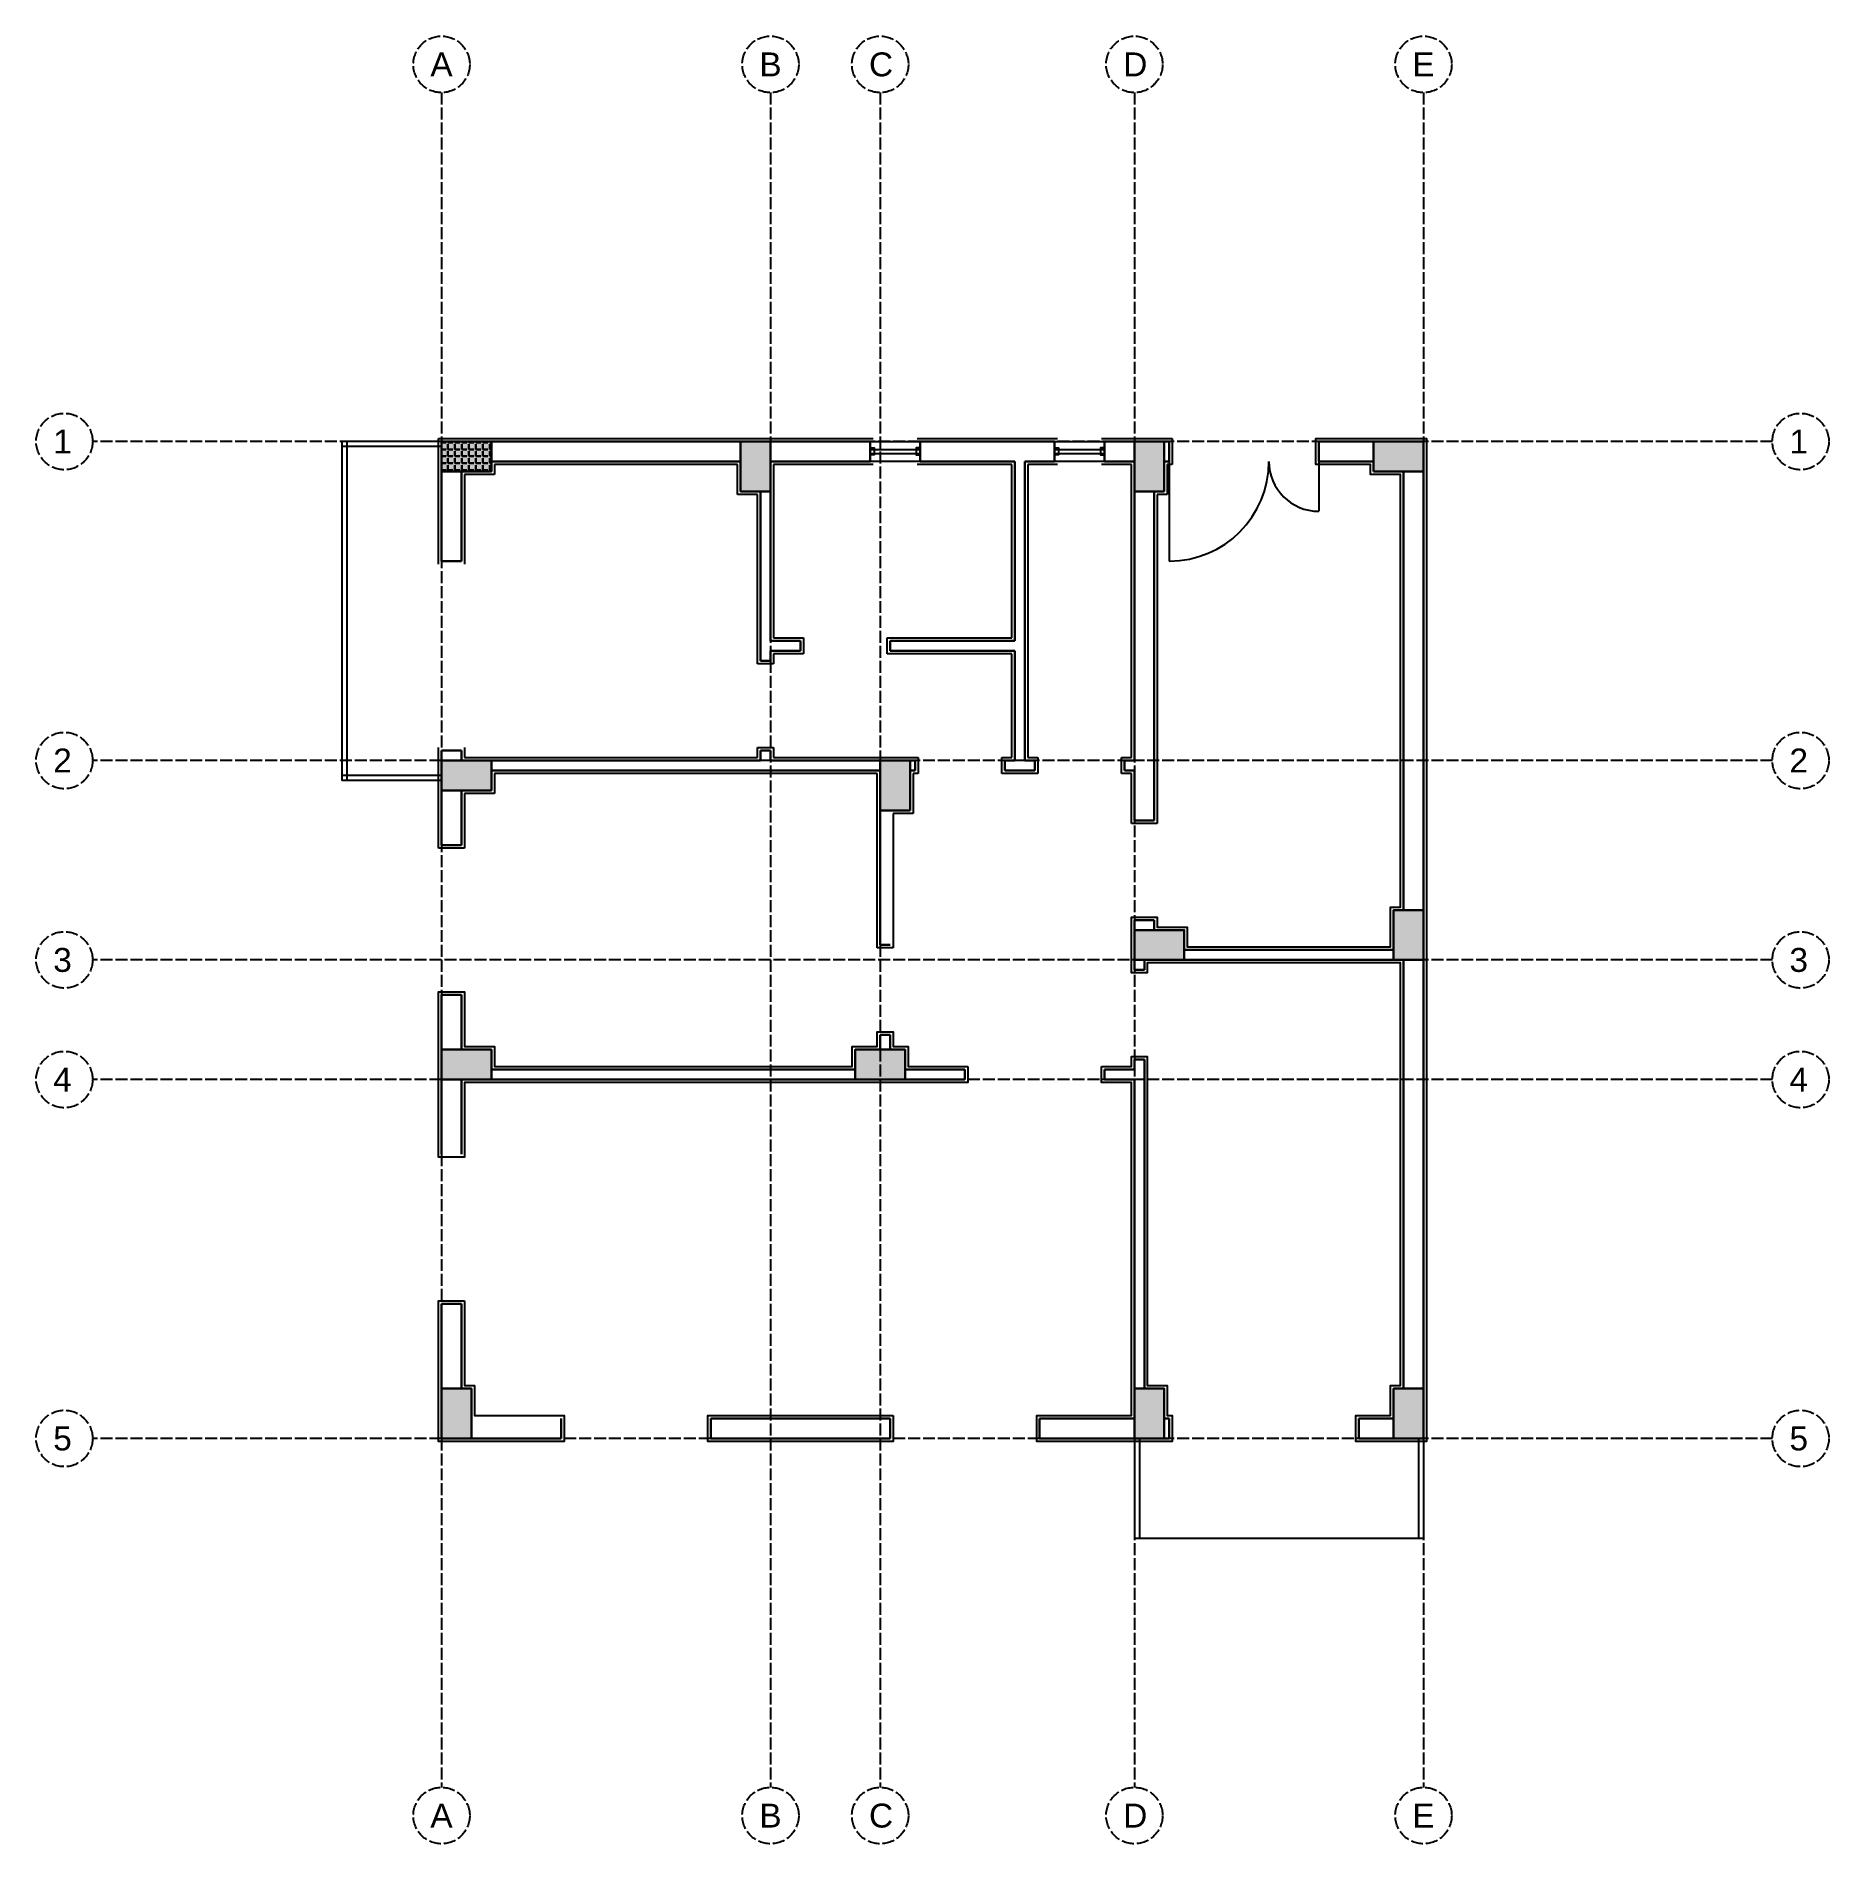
# Model space of a CAD drawing. Header units: millimetres. Extents: x -322 to 1476, y 774 to 2587.
import ezdxf

# ---------------------------------------------------------------- set-up
doc = ezdxf.new("R2010")
doc.units = ezdxf.units.MM
doc.linetypes.add('ACAD_ISO02W100', pattern=[15, 12, -3])
for name, color, linetype in [('AKS', 2, 'ACAD_ISO02W100'), ('balkon', 3, 'Continuous'), ('kapı', 132, 'Continuous'), ('sıva', 6, 'Continuous')]:
    doc.layers.add(name, color=color, linetype=linetype)
doc.layers.add('DUVAR', color=5, linetype='Continuous', lineweight=30)
doc.layers.add('KOLON', color=1, linetype='Continuous', lineweight=30)
doc.styles.get("Standard").update_dxf_attribs({"font": 'arial.ttf'})
pattern_1 = [(0, (0, 0), (0, 6.985), [5.08, -1.905]), (90, (0, 0), (-6.985, 4e-16), [5.08, -1.905])]

msp = doc.modelspace()

# ---------------------------------------------------------------- hatches: boundary and pattern name
at = {"layer": 'KOLON'}
h = msp.add_hatch(dxfattribs=at)
h.set_pattern_fill('ANGLE', color=4)
h.set_pattern_definition(pattern_1)
h.paths.add_polyline_path([(84.4, 2150.2), (134.4, 2150.2), (134.4, 2180.2), (84.4, 2180.2)])
h = msp.add_hatch(dxfattribs=at)
h.set_pattern_fill('ANGLE', color=4)
h.set_pattern_definition(pattern_1)
h.paths.add_polyline_path([(499.4, 1540.2), (549.4, 1540.2), (549.4, 1570.2), (499.4, 1570.2)])
h.paths.add_polyline_path([(84.4, 1540.2), (134.4, 1540.2), (134.4, 1570.2), (84.4, 1570.2)])
h.paths.add_polyline_path([(1069.4, 1660.2), (1069.4, 1710.2), (1039.4, 1710.2), (1039.4, 1660.2)])
h.paths.add_polyline_path([(779.4, 1660.2), (829.4, 1660.2), (829.4, 1690.2), (779.4, 1690.2)])
h.paths.add_polyline_path([(554.4, 1810.2), (554.4, 1860.2), (524.4, 1860.2), (524.4, 1810.2)])
h.paths.add_polyline_path([(84.4, 1830.2), (134.4, 1830.2), (134.4, 1860.2), (84.4, 1860.2)])
h.paths.add_polyline_path([(1019.4, 2150.2), (1069.4, 2150.2), (1069.4, 2180.2), (1019.4, 2180.2)])
h.paths.add_polyline_path([(809.4, 2130.2), (809.4, 2180.2), (779.4, 2180.2), (779.4, 2130.2)])
h.paths.add_polyline_path([(84.4, 2150.2), (134.4, 2150.2), (134.4, 2180.2), (84.4, 2180.2)])
h.paths.add_polyline_path([(414.4, 2130.2), (414.4, 2180.2), (384.4, 2180.2), (384.4, 2130.2)])
h = msp.add_hatch(dxfattribs=at)
h.set_pattern_fill('ANGLE', color=4)
h.set_pattern_definition(pattern_1)
h.paths.add_polyline_path([(1069.4, 1180.2), (1069.4, 1230.2), (1039.4, 1230.2), (1039.4, 1180.2)])
h.paths.add_polyline_path([(809.4, 1180.2), (809.4, 1230.2), (779.4, 1230.2), (779.4, 1180.2)])
h.paths.add_polyline_path([(114.4, 1180.2), (114.4, 1230.2), (84.4, 1230.2), (84.4, 1180.2)])
h.paths.add_polyline_path([(499.4, 1540.2), (549.4, 1540.2), (549.4, 1570.2), (499.4, 1570.2)])
h.paths.add_polyline_path([(84.4, 1540.2), (134.4, 1540.2), (134.4, 1570.2), (84.4, 1570.2)])
h.paths.add_polyline_path([(1069.4, 1660.2), (1069.4, 1710.2), (1039.4, 1710.2), (1039.4, 1660.2)])
h.paths.add_polyline_path([(779.4, 1660.2), (829.4, 1660.2), (829.4, 1690.2), (779.4, 1690.2)])
h.paths.add_polyline_path([(554.4, 1810.2), (554.4, 1860.2), (524.4, 1860.2), (524.4, 1810.2)])
h.paths.add_polyline_path([(84.4, 1830.2), (134.4, 1830.2), (134.4, 1860.2), (84.4, 1860.2)])
h.paths.add_polyline_path([(1019.4, 2150.2), (1069.4, 2150.2), (1069.4, 2180.2), (1019.4, 2180.2)])
h.paths.add_polyline_path([(809.4, 2130.2), (809.4, 2180.2), (779.4, 2180.2), (779.4, 2130.2)])
h.paths.add_polyline_path([(84.4, 2150.2), (134.4, 2150.2), (134.4, 2180.2), (84.4, 2180.2)])
h.paths.add_polyline_path([(414.4, 2130.2), (414.4, 2180.2), (384.4, 2180.2), (384.4, 2130.2)])

# ---------------------------------------------------------------- linework, layer by layer
at = {"layer": 'AKS'}
for p, q in [((84.4, 2530.2), (84.4, 830.2)), ((414.4, 2530.2), (414.4, 830.2)), ((524.4, 2530.2), (524.4, 830.2)), ((779.4, 2530.2), (779.4, 830.2)), ((1069.4, 2530.2), (1069.4, 830.2)), ((1419.4, 2180.2), (-265.6, 2180.2)), ((1419.4, 1860.2), (-265.6, 1860.2)), ((1419.4, 1660.2), (-265.6, 1660.2)), ((1419.4, 1540.2), (-265.6, 1540.2)), ((1419.4, 1180.2), (-265.6, 1180.2))]:
    msp.add_line(p, q, dxfattribs=at)
for centre in [(84.4, 2558.5), (414.4, 2558.5), (524.4, 2558.5), (779.4, 2558.5), (1069.4, 2558.5), (-293.9, 2180.2), (1447.7, 2180.2), (-293.9, 1860.2), (1447.7, 1860.2), (-293.9, 1660.2), (1447.7, 1660.2), (-293.9, 1540.2), (1447.7, 1540.2), (-293.9, 1180.2), (1447.7, 1180.2), (84.4, 801.9), (414.4, 801.9), (524.4, 801.9), (779.4, 801.9), (1069.4, 801.9)]:
    msp.add_circle(centre, 28.3, dxfattribs=at)
at = {"layer": 'balkon'}
for p, q in [((84.4, 2180.2), (-15.6, 2180.2)), ((-15.6, 2180.2), (-15.6, 1840.2)), ((-10.6, 2180.2), (-10.6, 1840.2)), ((84.4, 2175.2), (-15.6, 2175.2)), ((84.4, 1845.2), (-15.6, 1845.2)), ((84.4, 1840.2), (-15.6, 1840.2)), ((779.4, 1180.2), (779.4, 1080.2)), ((784.4, 1180.2), (784.4, 1080.2)), ((1064.4, 1180.2), (1064.4, 1080.2)), ((1069.4, 1180.2), (1069.4, 1080.2)), ((1069.4, 1180.2), (1069.4, 1080.2)), ((779.4, 1080.2), (1069.4, 1080.2))]:
    msp.add_line(p, q, dxfattribs=at)
at = {"layer": 'DUVAR'}
for p, q in [((414.4, 2180.2), (514.4, 2180.2)), ((514.4, 2160.2), (514.4, 2180.2)), ((564.4, 2160.2), (564.4, 2180.2)), ((564.4, 2180.2), (699.4, 2180.2)), ((699.4, 2160.2), (699.4, 2180.2)), ((749.4, 2160.2), (749.4, 2180.2)), ((749.4, 2180.2), (779.4, 2180.2)), ((814.4, 2160.2), (814.4, 2180.2)), ((964.4, 2160.2), (964.4, 2180.2)), ((414.4, 2160.2), (514.4, 2160.2)), ((564.4, 2160.2), (659.4, 2160.2)), ((659.4, 2160.2), (659.4, 1980.2)), ((669.4, 2160.2), (699.4, 2160.2)), ((669.4, 2160.2), (669.4, 1860.2)), ((749.4, 2160.2), (779.4, 2160.2)), ((404.4, 2130.2), (404.4, 1960.2)), ((414.4, 2130.2), (414.4, 1980.2)), ((779.4, 2130.2), (779.4, 1860.2)), ((799.4, 2130.2), (799.4, 1860.2)), ((84.4, 2060.2), (104.4, 2060.2)), ((444.4, 1980.2), (414.4, 1980.2)), ((444.4, 1970.2), (444.4, 1980.2)), ((659.4, 1980.2), (534.4, 1980.2)), ((534.4, 1970.2), (534.4, 1980.2)), ((414.4, 1960.2), (404.4, 1960.2)), ((414.4, 1970.2), (414.4, 1960.2)), ((444.4, 1970.2), (414.4, 1970.2)), ((659.4, 1970.2), (534.4, 1970.2)), ((659.4, 1970.2), (659.4, 1860.2)), ((84.4, 1870.2), (104.4, 1870.2)), ((414.4, 1870.2), (404.4, 1870.2)), ((404.4, 1870.2), (404.4, 1860.2)), ((414.4, 1870.2), (414.4, 1860.2)), ((134.4, 1860.2), (404.4, 1860.2)), ((134.4, 1850.2), (524.4, 1850.2)), ((414.4, 1860.2), (524.4, 1860.2)), ((554.4, 1860.2), (559.4, 1860.2)), ((554.4, 1850.2), (559.4, 1850.2)), ((559.4, 1860.2), (559.4, 1850.2)), ((649.4, 1860.2), (649.4, 1850.2)), ((649.4, 1860.2), (659.4, 1860.2)), ((649.4, 1850.2), (679.4, 1850.2)), ((669.4, 1860.2), (679.4, 1860.2)), ((679.4, 1860.2), (679.4, 1850.2)), ((769.4, 1860.2), (769.4, 1850.2)), ((769.4, 1860.2), (779.4, 1860.2)), ((769.4, 1850.2), (779.4, 1850.2)), ((779.4, 1850.2), (779.4, 1800.2)), ((799.4, 1860.2), (799.4, 1800.2)), ((524.4, 1810.2), (524.4, 1675.2)), ((779.4, 1800.2), (799.4, 1800.2)), ((84.4, 1775.2), (104.4, 1775.2)), ((779.4, 1700.2), (799.4, 1700.2)), ((779.4, 1700.2), (779.4, 1690.2)), ((799.4, 1700.2), (799.4, 1690.2)), ((524.4, 1675.2), (534.4, 1675.2)), ((829.4, 1670.2), (1039.4, 1670.2)), ((779.4, 1660.2), (779.4, 1650.2)), ((779.4, 1650.2), (789.4, 1650.2)), ((789.4, 1660.2), (789.4, 1650.2)), ((829.4, 1660.2), (1039.4, 1660.2)), ((84.4, 1625.2), (104.4, 1625.2)), ((524.4, 1585.2), (534.4, 1585.2)), ((524.4, 1585.2), (524.4, 1570.2)), ((534.4, 1585.2), (534.4, 1570.2)), ((779.4, 1560.2), (789.4, 1560.2)), ((779.4, 1560.2), (779.4, 1550.2)), ((789.4, 1560.2), (789.4, 1230.2)), ((134.4, 1550.2), (499.4, 1550.2)), ((549.4, 1550.2), (609.4, 1550.2)), ((609.4, 1540.2), (609.4, 1550.2)), ((749.4, 1540.2), (749.4, 1550.2)), ((749.4, 1550.2), (779.4, 1550.2)), ((134.4, 1540.2), (499.4, 1540.2)), ((549.4, 1540.2), (609.4, 1540.2)), ((749.4, 1540.2), (779.4, 1540.2)), ((779.4, 1540.2), (779.4, 1230.2)), ((779.4, 1540.2), (779.4, 1520.2)), ((204.4, 1200.2), (204.4, 1180.2)), ((354.4, 1200.2), (354.4, 1180.2)), ((534.4, 1200.2), (534.4, 1180.2)), ((684.4, 1200.2), (684.4, 1180.2)), ((814.4, 1200.2), (814.4, 1180.2)), ((1004.4, 1200.2), (1004.4, 1180.2))]:
    msp.add_line(p, q, dxfattribs=at)
for points in [[(134.4, 2180.2), (384.4, 2180.2)], [(809.4, 2180.2), (814.4, 2180.2)], [(964.4, 2180.2), (1019.8, 2180.2)], [(134.4, 2160.2), (384.4, 2160.2)], [(809.4, 2160.2), (814.4, 2160.2)], [(964.4, 2160.2), (1019.4, 2160.2)], [(84.4, 2060.2), (84.4, 2150.2)], [(104.4, 2060.2), (104.4, 2150.2)], [(1049.4, 2150.2), (1049.4, 1710.2)], [(1069.4, 2150.2), (1069.4, 1710.2)], [(84.4, 1860.2), (84.4, 1870.2)], [(104.4, 1860.2), (104.4, 1870.2)], [(84.4, 1775.2), (84.4, 1830.2)], [(104.4, 1775.2), (104.4, 1830.2)], [(1049.4, 1660.2), (1049.4, 1230.2)], [(1069.4, 1660.2), (1069.4, 1230.2)], [(84.4, 1570.2), (84.4, 1625.2)], [(104.4, 1570.2), (104.4, 1625.2)], [(84.4, 1465.2), (84.4, 1540.2)], [(104.4, 1465.2), (104.4, 1540.2)], [(84.4, 1230.2), (84.4, 1315.2)], [(104.4, 1315.2), (84.4, 1315.2)], [(104.4, 1230.2), (104.4, 1315.2)], [(534.4, 1200.2), (354.4, 1200.2)], [(779.4, 1200.2), (684.4, 1200.2)], [(814.4, 1200.2), (809.4, 1200.2)], [(1039.4, 1200.2), (1004.4, 1200.2)], [(204.4, 1180.2), (114.4, 1180.2)], [(534.4, 1180.2), (354.4, 1180.2)], [(779.4, 1180.2), (684.4, 1180.2)], [(814.4, 1180.2), (809.4, 1180.2)], [(1039.4, 1180.2), (1004.4, 1180.2)]]:
    msp.add_lwpolyline(points, dxfattribs=at)
at = {"layer": 'kapı'}
for p, q in [((514.4, 2172.2), (564.4, 2172.2)), ((514.4, 2168.2), (564.4, 2168.2)), ((699.4, 2172.2), (749.4, 2172.2)), ((699.4, 2168.2), (749.4, 2168.2)), ((814.4, 2160.2), (814.4, 2060.2)), ((964.4, 2160.2), (964.4, 2110.2))]:
    msp.add_line(p, q, dxfattribs=at)
for points in [[(514.4, 2180.2), (564.4, 2180.2), (564.4, 2160.2), (514.4, 2160.2)], [(699.4, 2180.2), (749.4, 2180.2), (749.4, 2160.2), (699.4, 2160.2)], [(514.4, 2173.7), (518.4, 2173.7), (518.4, 2166.7), (514.4, 2166.7)], [(564.4, 2173.7), (560.4, 2173.7), (560.4, 2166.7), (564.4, 2166.7)], [(699.4, 2173.7), (703.4, 2173.7), (703.4, 2166.7), (699.4, 2166.7)], [(749.4, 2173.7), (745.4, 2173.7), (745.4, 2166.7), (749.4, 2166.7)]]:
    msp.add_lwpolyline(points, close=True, dxfattribs=at)
for centre, radius, start, end in [((814.4, 2160.2), 100, 270, 0), ((964.4, 2160.2), 50, 180, 270)]:
    msp.add_arc(centre, radius, start, end, dxfattribs=at)
at = {"layer": 'KOLON'}
for points in [[(84.4, 2150.2), (134.4, 2150.2), (134.4, 2180.2), (84.4, 2180.2)], [(414.4, 2130.2), (414.4, 2180.2), (384.4, 2180.2), (384.4, 2130.2)], [(809.4, 2130.2), (809.4, 2180.2), (779.4, 2180.2), (779.4, 2130.2)], [(1019.4, 2150.2), (1069.4, 2150.2), (1069.4, 2180.2), (1019.4, 2180.2)], [(84.4, 1830.2), (134.4, 1830.2), (134.4, 1860.2), (84.4, 1860.2)], [(554.4, 1810.2), (554.4, 1860.2), (524.4, 1860.2), (524.4, 1810.2)], [(1069.4, 1660.2), (1069.4, 1710.2), (1039.4, 1710.2), (1039.4, 1660.2)], [(779.4, 1660.2), (829.4, 1660.2), (829.4, 1690.2), (779.4, 1690.2)], [(84.4, 1540.2), (134.4, 1540.2), (134.4, 1570.2), (84.4, 1570.2)], [(499.4, 1540.2), (549.4, 1540.2), (549.4, 1570.2), (499.4, 1570.2)], [(114.4, 1180.2), (114.4, 1230.2), (84.4, 1230.2), (84.4, 1180.2)], [(809.4, 1180.2), (809.4, 1230.2), (779.4, 1230.2), (779.4, 1180.2)], [(1069.4, 1180.2), (1069.4, 1230.2), (1039.4, 1230.2), (1039.4, 1180.2)]]:
    msp.add_lwpolyline(points, close=True, dxfattribs=at)
at = {"layer": 'sıva'}
for p, q in [((81.4, 2150.2), (81.4, 2183.2)), ((81.4, 2183.2), (134.4, 2183.2)), ((134.4, 2183.2), (384.4, 2183.2)), ((384.4, 2183.2), (414.4, 2183.2)), ((414.4, 2183.2), (517.4, 2183.2)), ((561.4, 2183.2), (702.4, 2183.2)), ((746.4, 2183.2), (779.4, 2183.2)), ((779.4, 2183.2), (809.4, 2183.2)), ((809.4, 2183.2), (817.4, 2183.2)), ((817.4, 2183.2), (817.4, 2157.2)), ((81.4, 2057.2), (81.4, 2150.2)), ((137.4, 2147.2), (107.4, 2147.2)), ((107.4, 2147.2), (107.4, 2057.2)), ((381.4, 2157.2), (137.4, 2157.2)), ((137.4, 2157.2), (137.4, 2147.2)), ((381.4, 2127.2), (381.4, 2157.2)), ((517.4, 2157.2), (417.4, 2157.2)), ((417.4, 2157.2), (417.4, 2130.2)), ((656.4, 2157.2), (561.4, 2157.2)), ((656.4, 1983.2), (656.4, 2157.2)), ((702.4, 2157.2), (672.4, 2157.2)), ((672.4, 2157.2), (672.4, 1863.2)), ((776.4, 2157.2), (746.4, 2157.2)), ((776.4, 2130.2), (776.4, 2157.2)), ((817.4, 2157.2), (812.4, 2157.2)), ((812.4, 2157.2), (812.4, 2127.2)), ((401.4, 2127.2), (381.4, 2127.2)), ((401.4, 1957.2), (401.4, 2127.2)), ((417.4, 2130.2), (417.4, 1983.2)), ((776.4, 1863.2), (776.4, 2130.2)), ((812.4, 2127.2), (802.4, 2127.2)), ((802.4, 2127.2), (802.4, 1860.2)), ((417.4, 1983.2), (447.4, 1983.2)), ((447.4, 1983.2), (447.4, 1967.2)), ((531.4, 1967.2), (531.4, 1983.2)), ((531.4, 1983.2), (656.4, 1983.2)), ((447.4, 1967.2), (417.4, 1967.2)), ((417.4, 1967.2), (417.4, 1957.2)), ((656.4, 1967.2), (531.4, 1967.2)), ((656.4, 1863.2), (656.4, 1967.2)), ((417.4, 1957.2), (401.4, 1957.2)), ((81.4, 1860.2), (81.4, 1873.2)), ((107.4, 1873.2), (107.4, 1863.2)), ((401.4, 1863.2), (401.4, 1873.2)), ((401.4, 1873.2), (417.4, 1873.2)), ((417.4, 1873.2), (417.4, 1863.2)), ((81.4, 1830.2), (81.4, 1860.2)), ((107.4, 1863.2), (134.4, 1863.2)), ((134.4, 1863.2), (401.4, 1863.2)), ((417.4, 1863.2), (524.4, 1863.2)), ((524.4, 1863.2), (554.4, 1863.2)), ((554.4, 1863.2), (562.4, 1863.2)), ((562.4, 1863.2), (562.4, 1847.2)), ((646.4, 1847.2), (646.4, 1863.2)), ((646.4, 1863.2), (656.4, 1863.2)), ((672.4, 1863.2), (682.4, 1863.2)), ((682.4, 1863.2), (682.4, 1847.2)), ((766.4, 1847.2), (766.4, 1863.2)), ((766.4, 1863.2), (776.4, 1863.2)), ((802.4, 1860.2), (802.4, 1797.2)), ((521.4, 1847.2), (137.4, 1847.2)), ((137.4, 1847.2), (137.4, 1827.2)), ((521.4, 1810.2), (521.4, 1847.2)), ((562.4, 1847.2), (557.4, 1847.2)), ((557.4, 1847.2), (557.4, 1807.2)), ((682.4, 1847.2), (646.4, 1847.2)), ((776.4, 1847.2), (766.4, 1847.2)), ((776.4, 1797.2), (776.4, 1847.2)), ((81.4, 1772.2), (81.4, 1830.2)), ((137.4, 1827.2), (107.4, 1827.2)), ((107.4, 1827.2), (107.4, 1772.2)), ((521.4, 1672.2), (521.4, 1810.2)), ((557.4, 1807.2), (537.4, 1807.2)), ((537.4, 1807.2), (537.4, 1672.2)), ((802.4, 1797.2), (776.4, 1797.2)), ((107.4, 1772.2), (81.4, 1772.2)), ((537.4, 1672.2), (521.4, 1672.2))]:
    msp.add_line(p, q, dxfattribs=at)
for points in [[(776.4, 1690.2), (776.4, 1703.2), (802.4, 1703.2), (802.4, 1693.2), (832.4, 1693.2), (832.4, 1673.2), (1036.4, 1673.2), (1036.4, 1713.2), (1046.4, 1713.2), (1046.4, 2147.2), (1016.4, 2147.2), (1016.4, 2157.2), (961.4, 2157.2), (961.4, 2183.2), (1019.8, 2183.2), (1072.4, 2183.2), (1072.4, 2150.2), (1072.4, 1710.2), (1072.4, 1660.2), (1072.4, 1230.2), (1072.4, 1177.2), (1039.4, 1177.2), (1001.4, 1177.2), (1001.4, 1203.2), (1036.4, 1203.2), (1036.4, 1233.2), (1046.4, 1233.2), (1046.4, 1657.2), (1039.4, 1657.2), (829.4, 1657.2), (792.4, 1657.2), (792.4, 1647.2), (776.4, 1647.2), (776.4, 1660.2)], [(612.4, 1553.2), (612.4, 1537.2), (549.4, 1537.2), (499.4, 1537.2), (134.4, 1537.2), (107.4, 1537.2), (107.4, 1462.2), (81.4, 1462.2), (81.4, 1540.2), (81.4, 1570.2), (81.4, 1628.2), (107.4, 1628.2), (107.4, 1573.2), (137.4, 1573.2), (137.4, 1553.2), (496.4, 1553.2), (496.4, 1573.2), (521.4, 1573.2), (521.4, 1588.2), (537.4, 1588.2), (537.4, 1573.2), (552.4, 1573.2), (552.4, 1553.2)], [(746.4, 1553.2), (776.4, 1553.2), (776.4, 1563.2), (792.4, 1563.2), (792.4, 1233.2), (812.4, 1233.2), (812.4, 1203.2), (817.4, 1203.2), (817.4, 1177.2), (809.4, 1177.2), (779.4, 1177.2), (681.4, 1177.2), (681.4, 1203.2), (776.4, 1203.2), (776.4, 1230.2), (776.4, 1537.2), (746.4, 1537.2)], [(107.4, 1318.2), (107.4, 1233.2), (117.4, 1233.2), (117.4, 1203.2), (207.4, 1203.2), (207.4, 1177.2), (114.4, 1177.2), (81.4, 1177.2), (81.4, 1230.2), (81.4, 1318.2)], [(537.4, 1203.2), (537.4, 1177.2), (351.4, 1177.2), (351.4, 1203.2)]]:
    msp.add_lwpolyline(points, close=True, dxfattribs=at)

# ---------------------------------------------------------------- texts
at = {"layer": 'AKS'}
for s, p in [('A', (73.2, 2546.5)), ('B', (403.2, 2546.5)), ('C', (513.2, 2546.5)), ('D', (768.2, 2546.5)), ('E', (1058.2, 2546.5)), ('1', (-305.1, 2168.2)), ('1', (1436.5, 2168.2)), ('2', (-305.1, 1848.2)), ('2', (1436.5, 1848.2)), ('3', (-305.1, 1648.2)), ('3', (1436.5, 1648.2)), ('4', (-305.1, 1528.2)), ('4', (1436.5, 1528.2)), ('5', (-305.1, 1168.2)), ('5', (1436.5, 1168.2)), ('A', (73.2, 789.9)), ('B', (403.2, 789.9)), ('C', (513.2, 789.9)), ('D', (768.2, 789.9)), ('E', (1058.2, 789.9))]:
    msp.add_text(s, height=24, dxfattribs=at).set_placement(p)

doc.saveas('drawing.dxf')
